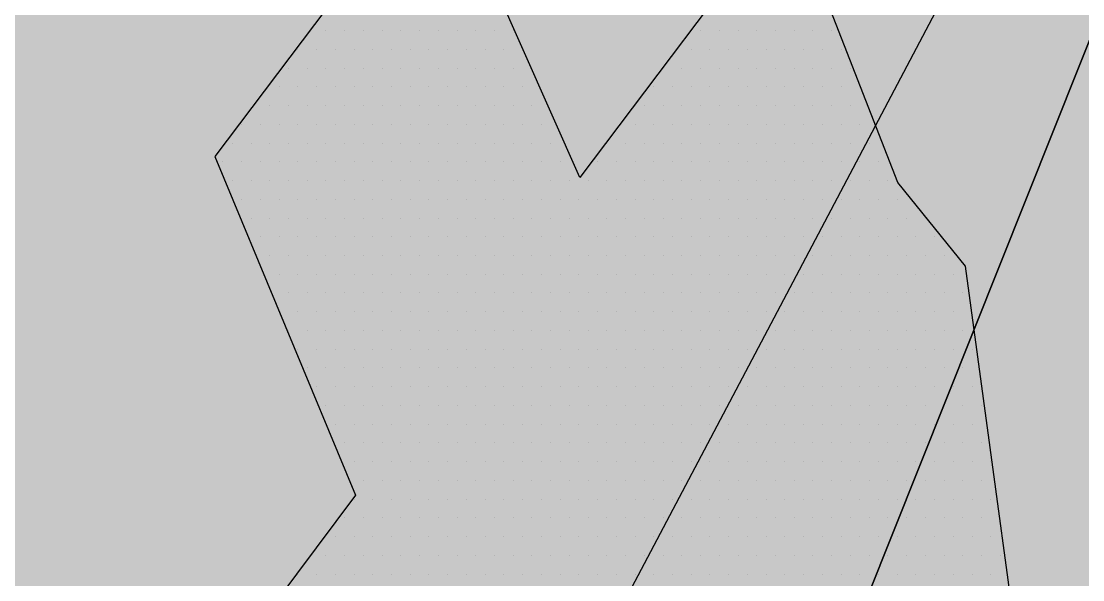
# Paper-space layout 'Layout1' of a CAD drawing. Extents: x -43 to 2298, y -18 to 768.
# Drawn here: x 140.317 to 143.436, y 267.128 to 268.768 of the extents above; entities that cross this region are included whole.
import ezdxf

# ---------------------------------------------------------------- set-up
doc = ezdxf.new("R2010")
doc.units = 0
doc.header["$LTSCALE"] = 2
doc.linetypes.add('CACHEX2', pattern=[0.75, 0.5, -0.25])
doc.layers.add('CARTOUCHE', color=7, linetype='Continuous')
doc.layers.add('LOGO', color=7, linetype='Continuous')

# ---------------------------------------------------------------- blocks, each defined once
blk = doc.blocks.new('A$C715108E3')
at = {"layer": 'LOGO', "color": 131}
for p, q in [((-8.035, -2.1393), (-8.035, -2.1393)), ((-7.9563, -2.1393), (-7.9563, -2.1393)), ((-7.8642, -2.1393), (-7.8642, -2.1393)), ((-7.7724, -2.1393), (-7.7724, -2.1393)), ((-7.6809, -2.1393), (-7.6809, -2.1393)), ((-7.5891, -2.1393), (-7.5891, -2.1393)), ((-7.4973, -2.1393), (-7.4973, -2.1393)), ((-7.4058, -2.1393), (-7.4058, -2.1393)), ((-7.314, -2.1393), (-7.314, -2.1393)), ((-7.2222, -2.1393), (-7.2222, -2.1393)), ((-7.1307, -2.1393), (-7.1307, -2.1393)), ((-7.0389, -2.1393), (-7.0389, -2.1393)), ((-6.1708, -2.1393), (-6.1708, -2.1393)), ((-6.1213, -2.1393), (-6.1213, -2.1393)), ((-6.0296, -2.1393), (-6.0296, -2.1393)), ((-5.9376, -2.1393), (-5.9376, -2.1393)), ((-5.8464, -2.1393), (-5.8464, -2.1393)), ((-5.7543, -2.1393), (-5.7543, -2.1393)), ((-5.6625, -2.1393), (-5.6625, -2.1393)), ((-5.571, -2.1393), (-5.571, -2.1393)), ((-5.4792, -2.1393), (-5.4792, -2.1393)), ((-8.1041, -2.2308), (-8.1041, -2.2308)), ((-8.0938, -2.2308), (-8.0938, -2.2308)), ((-8.0018, -2.2308), (-8.0018, -2.2308)), ((-7.91, -2.2308), (-7.91, -2.2308)), ((-7.8185, -2.2308), (-7.8185, -2.2308)), ((-7.7267, -2.2308), (-7.7267, -2.2308)), ((-7.635, -2.2308), (-7.635, -2.2308)), ((-7.5434, -2.2308), (-7.5434, -2.2308)), ((-7.4515, -2.2308), (-7.4515, -2.2308)), ((-7.3597, -2.2308), (-7.3597, -2.2308)), ((-7.2683, -2.2308), (-7.2683, -2.2308)), ((-7.1764, -2.2308), (-7.1764, -2.2308)), ((-7.0846, -2.2308), (-7.0846, -2.2308)), ((-6.9928, -2.2308), (-6.9928, -2.2308)), ((-6.2401, -2.2308), (-6.2401, -2.2308)), ((-6.1672, -2.2308), (-6.1672, -2.2308)), ((-6.0757, -2.2308), (-6.0757, -2.2308)), ((-5.9841, -2.2308), (-5.9841, -2.2308)), ((-5.8921, -2.2308), (-5.8921, -2.2308)), ((-5.8001, -2.2308), (-5.8001, -2.2308)), ((-5.7088, -2.2308), (-5.7088, -2.2308)), ((-5.6168, -2.2308), (-5.6168, -2.2308)), ((-5.5249, -2.2308), (-5.5249, -2.2308)), ((-5.4335, -2.2308), (-5.4335, -2.2308)), ((-8.1737, -2.3232), (-8.1737, -2.3232)), ((-8.1395, -2.3232), (-8.1395, -2.3232)), ((-8.0475, -2.3232), (-8.0475, -2.3232)), ((-7.9563, -2.3232), (-7.9563, -2.3232)), ((-7.8642, -2.3232), (-7.8642, -2.3232)), ((-7.7724, -2.3232), (-7.7724, -2.3232)), ((-7.6809, -2.3232), (-7.6809, -2.3232)), ((-7.5891, -2.3232), (-7.5891, -2.3232)), ((-7.4973, -2.3232), (-7.4973, -2.3232)), ((-7.4058, -2.3232), (-7.4058, -2.3232)), ((-7.314, -2.3232), (-7.314, -2.3232)), ((-7.2222, -2.3232), (-7.2222, -2.3232)), ((-7.1307, -2.3232), (-7.1307, -2.3232)), ((-7.0389, -2.3232), (-7.0389, -2.3232)), ((-6.3096, -2.3232), (-6.3096, -2.3232)), ((-6.305, -2.3232), (-6.305, -2.3232)), ((-6.2133, -2.3232), (-6.2133, -2.3232)), ((-6.1213, -2.3232), (-6.1213, -2.3232)), ((-6.0296, -2.3232), (-6.0296, -2.3232)), ((-5.9376, -2.3232), (-5.9376, -2.3232)), ((-5.8464, -2.3232), (-5.8464, -2.3232)), ((-5.7543, -2.3232), (-5.7543, -2.3232)), ((-5.6625, -2.3232), (-5.6625, -2.3232)), ((-5.571, -2.3232), (-5.571, -2.3232)), ((-5.4792, -2.3232), (-5.4792, -2.3232)), ((-5.3874, -2.3232), (-5.3874, -2.3232)), ((-8.2428, -2.4144), (-8.2428, -2.4144)), ((-8.1851, -2.4144), (-8.1851, -2.4144)), ((-8.0938, -2.4144), (-8.0938, -2.4144)), ((-8.0018, -2.4144), (-8.0018, -2.4144)), ((-7.91, -2.4144), (-7.91, -2.4144)), ((-7.8185, -2.4144), (-7.8185, -2.4144)), ((-7.7267, -2.4144), (-7.7267, -2.4144)), ((-7.635, -2.4144), (-7.635, -2.4144)), ((-7.5434, -2.4144), (-7.5434, -2.4144)), ((-7.4515, -2.4144), (-7.4515, -2.4144)), ((-7.3597, -2.4144), (-7.3597, -2.4144)), ((-7.2683, -2.4144), (-7.2683, -2.4144)), ((-7.1764, -2.4144), (-7.1764, -2.4144)), ((-7.0846, -2.4144), (-7.0846, -2.4144)), ((-6.9928, -2.4144), (-6.9928, -2.4144)), ((-6.3788, -2.4144), (-6.3788, -2.4144)), ((-6.3509, -2.4144), (-6.3509, -2.4144)), ((-6.2589, -2.4144), (-6.2589, -2.4144)), ((-6.1672, -2.4144), (-6.1672, -2.4144)), ((-6.0757, -2.4144), (-6.0757, -2.4144)), ((-5.9841, -2.4144), (-5.9841, -2.4144)), ((-5.8921, -2.4144), (-5.8921, -2.4144)), ((-5.8001, -2.4144), (-5.8001, -2.4144)), ((-5.7088, -2.4144), (-5.7088, -2.4144)), ((-5.6168, -2.4144), (-5.6168, -2.4144)), ((-5.5249, -2.4144), (-5.5249, -2.4144)), ((-5.4335, -2.4144), (-5.4335, -2.4144)), ((-5.3417, -2.4144), (-5.3417, -2.4144)), ((-8.3118, -2.507), (-8.3118, -2.507)), ((-8.2316, -2.507), (-8.2316, -2.507)), ((-8.1395, -2.507), (-8.1395, -2.507)), ((-8.0475, -2.507), (-8.0475, -2.507)), ((-7.9563, -2.507), (-7.9563, -2.507)), ((-7.8642, -2.507), (-7.8642, -2.507)), ((-7.7724, -2.507), (-7.7724, -2.507)), ((-7.6809, -2.507), (-7.6809, -2.507)), ((-7.5891, -2.507), (-7.5891, -2.507)), ((-7.4973, -2.507), (-7.4973, -2.507)), ((-7.4058, -2.507), (-7.4058, -2.507)), ((-7.314, -2.507), (-7.314, -2.507)), ((-7.2222, -2.507), (-7.2222, -2.507)), ((-7.1307, -2.507), (-7.1307, -2.507)), ((-7.0389, -2.507), (-7.0389, -2.507)), ((-6.947, -2.507), (-6.947, -2.507)), ((-6.4485, -2.507), (-6.4485, -2.507)), ((-6.3966, -2.507), (-6.3966, -2.507)), ((-6.305, -2.507), (-6.305, -2.507)), ((-6.2133, -2.507), (-6.2133, -2.507)), ((-6.1213, -2.507), (-6.1213, -2.507)), ((-6.0296, -2.507), (-6.0296, -2.507)), ((-5.9376, -2.507), (-5.9376, -2.507)), ((-5.8464, -2.507), (-5.8464, -2.507)), ((-5.7543, -2.507), (-5.7543, -2.507)), ((-5.6625, -2.507), (-5.6625, -2.507)), ((-5.571, -2.507), (-5.571, -2.507)), ((-5.4792, -2.507), (-5.4792, -2.507)), ((-5.3874, -2.507), (-5.3874, -2.507)), ((-8.3815, -2.5983), (-8.3815, -2.5983)), ((-8.3691, -2.5983), (-8.3691, -2.5983)), ((-8.2771, -2.5983), (-8.2771, -2.5983)), ((-8.1851, -2.5983), (-8.1851, -2.5983)), ((-8.0938, -2.5983), (-8.0938, -2.5983)), ((-8.0018, -2.5983), (-8.0018, -2.5983)), ((-7.91, -2.5983), (-7.91, -2.5983)), ((-7.8185, -2.5983), (-7.8185, -2.5983)), ((-7.7267, -2.5983), (-7.7267, -2.5983)), ((-7.635, -2.5983), (-7.635, -2.5983)), ((-7.5434, -2.5983), (-7.5434, -2.5983)), ((-7.4515, -2.5983), (-7.4515, -2.5983)), ((-7.3597, -2.5983), (-7.3597, -2.5983)), ((-7.2683, -2.5983), (-7.2683, -2.5983)), ((-7.1764, -2.5983), (-7.1764, -2.5983)), ((-7.0846, -2.5983), (-7.0846, -2.5983)), ((-6.9928, -2.5983), (-6.9928, -2.5983)), ((-6.9013, -2.5983), (-6.9013, -2.5983)), ((-6.5173, -2.5983), (-6.5173, -2.5983)), ((-6.4421, -2.5983), (-6.4421, -2.5983)), ((-6.3509, -2.5983), (-6.3509, -2.5983)), ((-6.2589, -2.5983), (-6.2589, -2.5983)), ((-6.1672, -2.5983), (-6.1672, -2.5983)), ((-6.0757, -2.5983), (-6.0757, -2.5983)), ((-5.9841, -2.5983), (-5.9841, -2.5983)), ((-5.8921, -2.5983), (-5.8921, -2.5983)), ((-5.8001, -2.5983), (-5.8001, -2.5983)), ((-5.7088, -2.5983), (-5.7088, -2.5983)), ((-5.6168, -2.5983), (-5.6168, -2.5983)), ((-5.5249, -2.5983), (-5.5249, -2.5983)), ((-5.4335, -2.5983), (-5.4335, -2.5983)), ((-5.3417, -2.5983), (-5.3417, -2.5983)), ((-8.4506, -2.6898), (-8.4506, -2.6898)), ((-8.4149, -2.6898), (-8.4149, -2.6898)), ((-8.3228, -2.6898), (-8.3228, -2.6898)), ((-8.2316, -2.6898), (-8.2316, -2.6898)), ((-8.1395, -2.6898), (-8.1395, -2.6898)), ((-8.0475, -2.6898), (-8.0475, -2.6898)), ((-7.9563, -2.6898), (-7.9563, -2.6898)), ((-7.8642, -2.6898), (-7.8642, -2.6898)), ((-7.7724, -2.6898), (-7.7724, -2.6898)), ((-7.6809, -2.6898), (-7.6809, -2.6898)), ((-7.5891, -2.6898), (-7.5891, -2.6898)), ((-7.4973, -2.6898), (-7.4973, -2.6898)), ((-7.4058, -2.6898), (-7.4058, -2.6898)), ((-7.314, -2.6898), (-7.314, -2.6898)), ((-7.2222, -2.6898), (-7.2222, -2.6898)), ((-7.1307, -2.6898), (-7.1307, -2.6898)), ((-7.0389, -2.6898), (-7.0389, -2.6898)), ((-6.947, -2.6898), (-6.947, -2.6898)), ((-6.855, -2.6898), (-6.855, -2.6898)), ((-6.5864, -2.6898), (-6.5864, -2.6898)), ((-6.5799, -2.6898), (-6.5799, -2.6898)), ((-6.4886, -2.6898), (-6.4886, -2.6898)), ((-6.3966, -2.6898), (-6.3966, -2.6898)), ((-6.305, -2.6898), (-6.305, -2.6898)), ((-6.2133, -2.6898), (-6.2133, -2.6898)), ((-6.1213, -2.6898), (-6.1213, -2.6898)), ((-6.0296, -2.6898), (-6.0296, -2.6898)), ((-5.9376, -2.6898), (-5.9376, -2.6898)), ((-5.8464, -2.6898), (-5.8464, -2.6898)), ((-5.7543, -2.6898), (-5.7543, -2.6898)), ((-5.6625, -2.6898), (-5.6625, -2.6898)), ((-5.571, -2.6898), (-5.571, -2.6898)), ((-5.4792, -2.6898), (-5.4792, -2.6898)), ((-5.3874, -2.6898), (-5.3874, -2.6898)), ((-5.2959, -2.6898), (-5.2959, -2.6898)), ((-8.4898, -2.782), (-8.4898, -2.782)), ((-8.461, -2.782), (-8.461, -2.782)), ((-8.3691, -2.782), (-8.3691, -2.782)), ((-8.2771, -2.782), (-8.2771, -2.782)), ((-8.1851, -2.782), (-8.1851, -2.782)), ((-8.0938, -2.782), (-8.0938, -2.782)), ((-8.0018, -2.782), (-8.0018, -2.782)), ((-7.91, -2.782), (-7.91, -2.782)), ((-7.8185, -2.782), (-7.8185, -2.782)), ((-7.7267, -2.782), (-7.7267, -2.782)), ((-7.635, -2.782), (-7.635, -2.782)), ((-7.5434, -2.782), (-7.5434, -2.782)), ((-7.4515, -2.782), (-7.4515, -2.782)), ((-7.3597, -2.782), (-7.3597, -2.782)), ((-7.2683, -2.782), (-7.2683, -2.782)), ((-7.1764, -2.782), (-7.1764, -2.782)), ((-7.0846, -2.782), (-7.0846, -2.782)), ((-6.9928, -2.782), (-6.9928, -2.782)), ((-6.9013, -2.782), (-6.9013, -2.782)), ((-6.8095, -2.782), (-6.8095, -2.782)), ((-6.6562, -2.782), (-6.6562, -2.782)), ((-6.6262, -2.782), (-6.6262, -2.782)), ((-6.5342, -2.782), (-6.5342, -2.782)), ((-6.4421, -2.782), (-6.4421, -2.782)), ((-6.3509, -2.782), (-6.3509, -2.782)), ((-6.2589, -2.782), (-6.2589, -2.782)), ((-6.1672, -2.782), (-6.1672, -2.782)), ((-6.0757, -2.782), (-6.0757, -2.782)), ((-5.9841, -2.782), (-5.9841, -2.782)), ((-5.8921, -2.782), (-5.8921, -2.782)), ((-5.8001, -2.782), (-5.8001, -2.782)), ((-5.7088, -2.782), (-5.7088, -2.782)), ((-5.6168, -2.782), (-5.6168, -2.782)), ((-5.5249, -2.782), (-5.5249, -2.782)), ((-5.4335, -2.782), (-5.4335, -2.782)), ((-5.3417, -2.782), (-5.3417, -2.782)), ((-5.2498, -2.782), (-5.2498, -2.782)), ((-8.4518, -2.8734), (-8.4518, -2.8734)), ((-8.4149, -2.8734), (-8.4149, -2.8734)), ((-8.3228, -2.8734), (-8.3228, -2.8734)), ((-8.2316, -2.8734), (-8.2316, -2.8734)), ((-8.1395, -2.8734), (-8.1395, -2.8734)), ((-8.0475, -2.8734), (-8.0475, -2.8734)), ((-7.9563, -2.8734), (-7.9563, -2.8734)), ((-7.8642, -2.8734), (-7.8642, -2.8734)), ((-7.7724, -2.8734), (-7.7724, -2.8734)), ((-7.6809, -2.8734), (-7.6809, -2.8734)), ((-7.5891, -2.8734), (-7.5891, -2.8734)), ((-7.4973, -2.8734), (-7.4973, -2.8734)), ((-7.4058, -2.8734), (-7.4058, -2.8734)), ((-7.314, -2.8734), (-7.314, -2.8734)), ((-7.2222, -2.8734), (-7.2222, -2.8734)), ((-7.1307, -2.8734), (-7.1307, -2.8734)), ((-7.0389, -2.8734), (-7.0389, -2.8734)), ((-6.947, -2.8734), (-6.947, -2.8734)), ((-6.855, -2.8734), (-6.855, -2.8734)), ((-6.7637, -2.8734), (-6.7637, -2.8734)), ((-6.6719, -2.8734), (-6.6719, -2.8734)), ((-6.5799, -2.8734), (-6.5799, -2.8734)), ((-6.4886, -2.8734), (-6.4886, -2.8734)), ((-6.3966, -2.8734), (-6.3966, -2.8734)), ((-6.305, -2.8734), (-6.305, -2.8734)), ((-6.2133, -2.8734), (-6.2133, -2.8734)), ((-6.1213, -2.8734), (-6.1213, -2.8734)), ((-6.0296, -2.8734), (-6.0296, -2.8734)), ((-5.9376, -2.8734), (-5.9376, -2.8734)), ((-5.8464, -2.8734), (-5.8464, -2.8734)), ((-5.7543, -2.8734), (-5.7543, -2.8734)), ((-5.6625, -2.8734), (-5.6625, -2.8734)), ((-5.571, -2.8734), (-5.571, -2.8734)), ((-5.4792, -2.8734), (-5.4792, -2.8734)), ((-5.3874, -2.8734), (-5.3874, -2.8734)), ((-5.2959, -2.8734), (-5.2959, -2.8734)), ((-5.2041, -2.8734), (-5.2041, -2.8734)), ((-8.4135, -2.9649), (-8.4135, -2.9649)), ((-8.3691, -2.9649), (-8.3691, -2.9649)), ((-8.2771, -2.9649), (-8.2771, -2.9649)), ((-8.1851, -2.9649), (-8.1851, -2.9649)), ((-8.0938, -2.9649), (-8.0938, -2.9649)), ((-8.0018, -2.9649), (-8.0018, -2.9649)), ((-7.91, -2.9649), (-7.91, -2.9649)), ((-7.8185, -2.9649), (-7.8185, -2.9649)), ((-7.7267, -2.9649), (-7.7267, -2.9649)), ((-7.635, -2.9649), (-7.635, -2.9649)), ((-7.5434, -2.9649), (-7.5434, -2.9649)), ((-7.4515, -2.9649), (-7.4515, -2.9649)), ((-7.3597, -2.9649), (-7.3597, -2.9649)), ((-7.2683, -2.9649), (-7.2683, -2.9649)), ((-7.1764, -2.9649), (-7.1764, -2.9649)), ((-7.0846, -2.9649), (-7.0846, -2.9649)), ((-6.9928, -2.9649), (-6.9928, -2.9649)), ((-6.9013, -2.9649), (-6.9013, -2.9649)), ((-6.8095, -2.9649), (-6.8095, -2.9649)), ((-6.7175, -2.9649), (-6.7175, -2.9649)), ((-6.6262, -2.9649), (-6.6262, -2.9649)), ((-6.5342, -2.9649), (-6.5342, -2.9649)), ((-6.4421, -2.9649), (-6.4421, -2.9649)), ((-6.3509, -2.9649), (-6.3509, -2.9649)), ((-6.2589, -2.9649), (-6.2589, -2.9649)), ((-6.1672, -2.9649), (-6.1672, -2.9649)), ((-6.0757, -2.9649), (-6.0757, -2.9649)), ((-5.9841, -2.9649), (-5.9841, -2.9649)), ((-5.8921, -2.9649), (-5.8921, -2.9649)), ((-5.8001, -2.9649), (-5.8001, -2.9649)), ((-5.7088, -2.9649), (-5.7088, -2.9649)), ((-5.6168, -2.9649), (-5.6168, -2.9649)), ((-5.5249, -2.9649), (-5.5249, -2.9649)), ((-5.4335, -2.9649), (-5.4335, -2.9649)), ((-5.3417, -2.9649), (-5.3417, -2.9649)), ((-5.2498, -2.9649), (-5.2498, -2.9649)), ((-5.1584, -2.9649), (-5.1584, -2.9649)), ((-8.3755, -3.0571), (-8.3755, -3.0571)), ((-8.3228, -3.0571), (-8.3228, -3.0571)), ((-8.2316, -3.0571), (-8.2316, -3.0571)), ((-8.1395, -3.0571), (-8.1395, -3.0571)), ((-8.0475, -3.0571), (-8.0475, -3.0571)), ((-7.9563, -3.0571), (-7.9563, -3.0571)), ((-7.8642, -3.0571), (-7.8642, -3.0571)), ((-7.7724, -3.0571), (-7.7724, -3.0571)), ((-7.6809, -3.0571), (-7.6809, -3.0571)), ((-7.5891, -3.0571), (-7.5891, -3.0571)), ((-7.4973, -3.0571), (-7.4973, -3.0571)), ((-7.4058, -3.0571), (-7.4058, -3.0571)), ((-7.314, -3.0571), (-7.314, -3.0571)), ((-7.2222, -3.0571), (-7.2222, -3.0571)), ((-7.1307, -3.0571), (-7.1307, -3.0571)), ((-7.0389, -3.0571), (-7.0389, -3.0571)), ((-6.947, -3.0571), (-6.947, -3.0571)), ((-6.855, -3.0571), (-6.855, -3.0571)), ((-6.7637, -3.0571), (-6.7637, -3.0571)), ((-6.6719, -3.0571), (-6.6719, -3.0571)), ((-6.5799, -3.0571), (-6.5799, -3.0571)), ((-6.4886, -3.0571), (-6.4886, -3.0571)), ((-6.3966, -3.0571), (-6.3966, -3.0571)), ((-6.305, -3.0571), (-6.305, -3.0571)), ((-6.2133, -3.0571), (-6.2133, -3.0571)), ((-6.1213, -3.0571), (-6.1213, -3.0571)), ((-6.0296, -3.0571), (-6.0296, -3.0571)), ((-5.9376, -3.0571), (-5.9376, -3.0571)), ((-5.8464, -3.0571), (-5.8464, -3.0571)), ((-5.7543, -3.0571), (-5.7543, -3.0571)), ((-5.6625, -3.0571), (-5.6625, -3.0571)), ((-5.571, -3.0571), (-5.571, -3.0571)), ((-5.4792, -3.0571), (-5.4792, -3.0571)), ((-5.3874, -3.0571), (-5.3874, -3.0571)), ((-5.2959, -3.0571), (-5.2959, -3.0571)), ((-5.2041, -3.0571), (-5.2041, -3.0571)), ((-5.1121, -3.0571), (-5.1121, -3.0571)), ((-5.0208, -3.0571), (-5.0208, -3.0571)), ((-8.3369, -3.1485), (-8.3369, -3.1485)), ((-8.2771, -3.1485), (-8.2771, -3.1485)), ((-8.1851, -3.1485), (-8.1851, -3.1485)), ((-8.0938, -3.1485), (-8.0938, -3.1485)), ((-8.0018, -3.1485), (-8.0018, -3.1485)), ((-7.91, -3.1485), (-7.91, -3.1485)), ((-7.8185, -3.1485), (-7.8185, -3.1485)), ((-7.7267, -3.1485), (-7.7267, -3.1485)), ((-7.635, -3.1485), (-7.635, -3.1485)), ((-7.5434, -3.1485), (-7.5434, -3.1485)), ((-7.4515, -3.1485), (-7.4515, -3.1485)), ((-7.3597, -3.1485), (-7.3597, -3.1485)), ((-7.2683, -3.1485), (-7.2683, -3.1485)), ((-7.1764, -3.1485), (-7.1764, -3.1485)), ((-7.0846, -3.1485), (-7.0846, -3.1485)), ((-6.9928, -3.1485), (-6.9928, -3.1485)), ((-6.9013, -3.1485), (-6.9013, -3.1485)), ((-6.8095, -3.1485), (-6.8095, -3.1485)), ((-6.7175, -3.1485), (-6.7175, -3.1485)), ((-6.6262, -3.1485), (-6.6262, -3.1485)), ((-6.5342, -3.1485), (-6.5342, -3.1485)), ((-6.4421, -3.1485), (-6.4421, -3.1485)), ((-6.3509, -3.1485), (-6.3509, -3.1485)), ((-6.2589, -3.1485), (-6.2589, -3.1485)), ((-6.1672, -3.1485), (-6.1672, -3.1485)), ((-6.0757, -3.1485), (-6.0757, -3.1485)), ((-5.9841, -3.1485), (-5.9841, -3.1485)), ((-5.8921, -3.1485), (-5.8921, -3.1485)), ((-5.8001, -3.1485), (-5.8001, -3.1485)), ((-5.7088, -3.1485), (-5.7088, -3.1485)), ((-5.6168, -3.1485), (-5.6168, -3.1485)), ((-5.5249, -3.1485), (-5.5249, -3.1485)), ((-5.4335, -3.1485), (-5.4335, -3.1485)), ((-5.3417, -3.1485), (-5.3417, -3.1485)), ((-5.2498, -3.1485), (-5.2498, -3.1485)), ((-5.1584, -3.1485), (-5.1584, -3.1485)), ((-5.0665, -3.1485), (-5.0665, -3.1485)), ((-4.9745, -3.1485), (-4.9745, -3.1485)), ((-8.2988, -3.24), (-8.2988, -3.24)), ((-8.2316, -3.24), (-8.2316, -3.24)), ((-8.1395, -3.24), (-8.1395, -3.24)), ((-8.0475, -3.24), (-8.0475, -3.24)), ((-7.9563, -3.24), (-7.9563, -3.24)), ((-7.8642, -3.24), (-7.8642, -3.24)), ((-7.7724, -3.24), (-7.7724, -3.24)), ((-7.6809, -3.24), (-7.6809, -3.24)), ((-7.5891, -3.24), (-7.5891, -3.24)), ((-7.4973, -3.24), (-7.4973, -3.24)), ((-7.4058, -3.24), (-7.4058, -3.24)), ((-7.314, -3.24), (-7.314, -3.24)), ((-7.2222, -3.24), (-7.2222, -3.24)), ((-7.1307, -3.24), (-7.1307, -3.24)), ((-7.0389, -3.24), (-7.0389, -3.24)), ((-6.947, -3.24), (-6.947, -3.24)), ((-6.855, -3.24), (-6.855, -3.24)), ((-6.7637, -3.24), (-6.7637, -3.24)), ((-6.6719, -3.24), (-6.6719, -3.24)), ((-6.5799, -3.24), (-6.5799, -3.24)), ((-6.4886, -3.24), (-6.4886, -3.24)), ((-6.3966, -3.24), (-6.3966, -3.24)), ((-6.305, -3.24), (-6.305, -3.24)), ((-6.2133, -3.24), (-6.2133, -3.24)), ((-6.1213, -3.24), (-6.1213, -3.24)), ((-6.0296, -3.24), (-6.0296, -3.24)), ((-5.9376, -3.24), (-5.9376, -3.24)), ((-5.8464, -3.24), (-5.8464, -3.24)), ((-5.7543, -3.24), (-5.7543, -3.24)), ((-5.6625, -3.24), (-5.6625, -3.24)), ((-5.571, -3.24), (-5.571, -3.24)), ((-5.4792, -3.24), (-5.4792, -3.24)), ((-5.3874, -3.24), (-5.3874, -3.24)), ((-5.2959, -3.24), (-5.2959, -3.24)), ((-5.2041, -3.24), (-5.2041, -3.24)), ((-5.1121, -3.24), (-5.1121, -3.24)), ((-5.0208, -3.24), (-5.0208, -3.24)), ((-4.929, -3.24), (-4.929, -3.24)), ((-8.2608, -3.3324), (-8.2608, -3.3324)), ((-8.1851, -3.3324), (-8.1851, -3.3324)), ((-8.0938, -3.3324), (-8.0938, -3.3324)), ((-8.0018, -3.3324), (-8.0018, -3.3324)), ((-7.91, -3.3324), (-7.91, -3.3324)), ((-7.8185, -3.3324), (-7.8185, -3.3324)), ((-7.7267, -3.3324), (-7.7267, -3.3324)), ((-7.635, -3.3324), (-7.635, -3.3324)), ((-7.5434, -3.3324), (-7.5434, -3.3324)), ((-7.4515, -3.3324), (-7.4515, -3.3324)), ((-7.3597, -3.3324), (-7.3597, -3.3324)), ((-7.2683, -3.3324), (-7.2683, -3.3324)), ((-7.1764, -3.3324), (-7.1764, -3.3324)), ((-7.0846, -3.3324), (-7.0846, -3.3324)), ((-6.9928, -3.3324), (-6.9928, -3.3324)), ((-6.9013, -3.3324), (-6.9013, -3.3324)), ((-6.8095, -3.3324), (-6.8095, -3.3324)), ((-6.7175, -3.3324), (-6.7175, -3.3324)), ((-6.6262, -3.3324), (-6.6262, -3.3324)), ((-6.5342, -3.3324), (-6.5342, -3.3324)), ((-6.4421, -3.3324), (-6.4421, -3.3324)), ((-6.3509, -3.3324), (-6.3509, -3.3324)), ((-6.2589, -3.3324), (-6.2589, -3.3324)), ((-6.1672, -3.3324), (-6.1672, -3.3324)), ((-6.0757, -3.3324), (-6.0757, -3.3324)), ((-5.9841, -3.3324), (-5.9841, -3.3324)), ((-5.8921, -3.3324), (-5.8921, -3.3324)), ((-5.8001, -3.3324), (-5.8001, -3.3324)), ((-5.7088, -3.3324), (-5.7088, -3.3324)), ((-5.6168, -3.3324), (-5.6168, -3.3324)), ((-5.5249, -3.3324), (-5.5249, -3.3324)), ((-5.4335, -3.3324), (-5.4335, -3.3324)), ((-5.3417, -3.3324), (-5.3417, -3.3324)), ((-5.2498, -3.3324), (-5.2498, -3.3324)), ((-5.1584, -3.3324), (-5.1584, -3.3324)), ((-5.0665, -3.3324), (-5.0665, -3.3324)), ((-4.9745, -3.3324), (-4.9745, -3.3324)), ((-4.8829, -3.3324), (-4.8829, -3.3324)), ((-8.2229, -3.4237), (-8.2229, -3.4237)), ((-8.1395, -3.4237), (-8.1395, -3.4237)), ((-8.0475, -3.4237), (-8.0475, -3.4237)), ((-7.9563, -3.4237), (-7.9563, -3.4237)), ((-7.8642, -3.4237), (-7.8642, -3.4237)), ((-7.7724, -3.4237), (-7.7724, -3.4237)), ((-7.6809, -3.4237), (-7.6809, -3.4237)), ((-7.5891, -3.4237), (-7.5891, -3.4237)), ((-7.4973, -3.4237), (-7.4973, -3.4237)), ((-7.4058, -3.4237), (-7.4058, -3.4237)), ((-7.314, -3.4237), (-7.314, -3.4237)), ((-7.2222, -3.4237), (-7.2222, -3.4237)), ((-7.1307, -3.4237), (-7.1307, -3.4237)), ((-7.0389, -3.4237), (-7.0389, -3.4237)), ((-6.947, -3.4237), (-6.947, -3.4237)), ((-6.855, -3.4237), (-6.855, -3.4237)), ((-6.7637, -3.4237), (-6.7637, -3.4237)), ((-6.6719, -3.4237), (-6.6719, -3.4237)), ((-6.5799, -3.4237), (-6.5799, -3.4237)), ((-6.4886, -3.4237), (-6.4886, -3.4237)), ((-6.3966, -3.4237), (-6.3966, -3.4237)), ((-6.305, -3.4237), (-6.305, -3.4237)), ((-6.2133, -3.4237), (-6.2133, -3.4237)), ((-6.1213, -3.4237), (-6.1213, -3.4237)), ((-6.0296, -3.4237), (-6.0296, -3.4237)), ((-5.9376, -3.4237), (-5.9376, -3.4237)), ((-5.8464, -3.4237), (-5.8464, -3.4237)), ((-5.7543, -3.4237), (-5.7543, -3.4237)), ((-5.6625, -3.4237), (-5.6625, -3.4237)), ((-5.571, -3.4237), (-5.571, -3.4237)), ((-5.4792, -3.4237), (-5.4792, -3.4237)), ((-5.3874, -3.4237), (-5.3874, -3.4237)), ((-5.2959, -3.4237), (-5.2959, -3.4237)), ((-5.2041, -3.4237), (-5.2041, -3.4237)), ((-5.1121, -3.4237), (-5.1121, -3.4237)), ((-5.0208, -3.4237), (-5.0208, -3.4237)), ((-4.929, -3.4237), (-4.929, -3.4237)), ((-4.8369, -3.4237), (-4.8369, -3.4237)), ((-8.1847, -3.5153), (-8.1847, -3.5153)), ((-8.0938, -3.5153), (-8.0938, -3.5153)), ((-8.0018, -3.5153), (-8.0018, -3.5153)), ((-7.91, -3.5153), (-7.91, -3.5153)), ((-7.8185, -3.5153), (-7.8185, -3.5153)), ((-7.7267, -3.5153), (-7.7267, -3.5153)), ((-7.635, -3.5153), (-7.635, -3.5153)), ((-7.5434, -3.5153), (-7.5434, -3.5153)), ((-7.4515, -3.5153), (-7.4515, -3.5153)), ((-7.3597, -3.5153), (-7.3597, -3.5153)), ((-7.2683, -3.5153), (-7.2683, -3.5153)), ((-7.1764, -3.5153), (-7.1764, -3.5153)), ((-7.0846, -3.5153), (-7.0846, -3.5153)), ((-6.9928, -3.5153), (-6.9928, -3.5153)), ((-6.9013, -3.5153), (-6.9013, -3.5153)), ((-6.8095, -3.5153), (-6.8095, -3.5153)), ((-6.7175, -3.5153), (-6.7175, -3.5153)), ((-6.6262, -3.5153), (-6.6262, -3.5153)), ((-6.5342, -3.5153), (-6.5342, -3.5153)), ((-6.4421, -3.5153), (-6.4421, -3.5153)), ((-6.3509, -3.5153), (-6.3509, -3.5153)), ((-6.2589, -3.5153), (-6.2589, -3.5153)), ((-6.1672, -3.5153), (-6.1672, -3.5153)), ((-6.0757, -3.5153), (-6.0757, -3.5153)), ((-5.9841, -3.5153), (-5.9841, -3.5153)), ((-5.8921, -3.5153), (-5.8921, -3.5153)), ((-5.8001, -3.5153), (-5.8001, -3.5153)), ((-5.7088, -3.5153), (-5.7088, -3.5153)), ((-5.6168, -3.5153), (-5.6168, -3.5153)), ((-5.5249, -3.5153), (-5.5249, -3.5153)), ((-5.4335, -3.5153), (-5.4335, -3.5153)), ((-5.3417, -3.5153), (-5.3417, -3.5153)), ((-5.2498, -3.5153), (-5.2498, -3.5153)), ((-5.1584, -3.5153), (-5.1584, -3.5153)), ((-5.0665, -3.5153), (-5.0665, -3.5153)), ((-4.9745, -3.5153), (-4.9745, -3.5153)), ((-4.8829, -3.5153), (-4.8829, -3.5153)), ((-8.1465, -3.6077), (-8.1465, -3.6077)), ((-8.1395, -3.6077), (-8.1395, -3.6077)), ((-8.0475, -3.6077), (-8.0475, -3.6077)), ((-7.9563, -3.6077), (-7.9563, -3.6077)), ((-7.8642, -3.6077), (-7.8642, -3.6077)), ((-7.7724, -3.6077), (-7.7724, -3.6077)), ((-7.6809, -3.6077), (-7.6809, -3.6077)), ((-7.5891, -3.6077), (-7.5891, -3.6077)), ((-7.4973, -3.6077), (-7.4973, -3.6077)), ((-7.4058, -3.6077), (-7.4058, -3.6077)), ((-7.314, -3.6077), (-7.314, -3.6077)), ((-7.2222, -3.6077), (-7.2222, -3.6077)), ((-7.1307, -3.6077), (-7.1307, -3.6077)), ((-7.0389, -3.6077), (-7.0389, -3.6077)), ((-6.947, -3.6077), (-6.947, -3.6077)), ((-6.855, -3.6077), (-6.855, -3.6077)), ((-6.7637, -3.6077), (-6.7637, -3.6077)), ((-6.6719, -3.6077), (-6.6719, -3.6077)), ((-6.5799, -3.6077), (-6.5799, -3.6077)), ((-6.4886, -3.6077), (-6.4886, -3.6077)), ((-6.3966, -3.6077), (-6.3966, -3.6077)), ((-6.305, -3.6077), (-6.305, -3.6077)), ((-6.2133, -3.6077), (-6.2133, -3.6077)), ((-6.1213, -3.6077), (-6.1213, -3.6077)), ((-6.0296, -3.6077), (-6.0296, -3.6077)), ((-5.9376, -3.6077), (-5.9376, -3.6077)), ((-5.8464, -3.6077), (-5.8464, -3.6077)), ((-5.7543, -3.6077), (-5.7543, -3.6077)), ((-5.6625, -3.6077), (-5.6625, -3.6077)), ((-5.571, -3.6077), (-5.571, -3.6077)), ((-5.4792, -3.6077), (-5.4792, -3.6077)), ((-5.3874, -3.6077), (-5.3874, -3.6077)), ((-5.2959, -3.6077), (-5.2959, -3.6077)), ((-5.2041, -3.6077), (-5.2041, -3.6077)), ((-5.1121, -3.6077), (-5.1121, -3.6077)), ((-5.0208, -3.6077), (-5.0208, -3.6077)), ((-4.929, -3.6077), (-4.929, -3.6077)), ((-4.8369, -3.6077), (-4.8369, -3.6077)), ((-8.1084, -3.699), (-8.1084, -3.699)), ((-8.0938, -3.699), (-8.0938, -3.699)), ((-8.0018, -3.699), (-8.0018, -3.699)), ((-7.91, -3.699), (-7.91, -3.699)), ((-7.8185, -3.699), (-7.8185, -3.699)), ((-7.7267, -3.699), (-7.7267, -3.699)), ((-7.635, -3.699), (-7.635, -3.699)), ((-7.5434, -3.699), (-7.5434, -3.699)), ((-7.4515, -3.699), (-7.4515, -3.699)), ((-7.3597, -3.699), (-7.3597, -3.699)), ((-7.2683, -3.699), (-7.2683, -3.699)), ((-7.1764, -3.699), (-7.1764, -3.699)), ((-7.0846, -3.699), (-7.0846, -3.699)), ((-6.9928, -3.699), (-6.9928, -3.699)), ((-6.9013, -3.699), (-6.9013, -3.699)), ((-6.8095, -3.699), (-6.8095, -3.699)), ((-6.7175, -3.699), (-6.7175, -3.699)), ((-6.6262, -3.699), (-6.6262, -3.699)), ((-6.5342, -3.699), (-6.5342, -3.699)), ((-6.4421, -3.699), (-6.4421, -3.699)), ((-6.3509, -3.699), (-6.3509, -3.699)), ((-6.2589, -3.699), (-6.2589, -3.699)), ((-6.1672, -3.699), (-6.1672, -3.699)), ((-6.0757, -3.699), (-6.0757, -3.699)), ((-5.9841, -3.699), (-5.9841, -3.699)), ((-5.8921, -3.699), (-5.8921, -3.699)), ((-5.8001, -3.699), (-5.8001, -3.699)), ((-5.7088, -3.699), (-5.7088, -3.699)), ((-5.6168, -3.699), (-5.6168, -3.699)), ((-5.5249, -3.699), (-5.5249, -3.699)), ((-5.4335, -3.699), (-5.4335, -3.699)), ((-5.3417, -3.699), (-5.3417, -3.699)), ((-5.2498, -3.699), (-5.2498, -3.699)), ((-5.1584, -3.699), (-5.1584, -3.699)), ((-5.0665, -3.699), (-5.0665, -3.699)), ((-4.9745, -3.699), (-4.9745, -3.699)), ((-4.8829, -3.699), (-4.8829, -3.699)), ((-4.7912, -3.699), (-4.7912, -3.699)), ((-8.0704, -3.7904), (-8.0704, -3.7904)), ((-8.0475, -3.7904), (-8.0475, -3.7904)), ((-7.9563, -3.7904), (-7.9563, -3.7904)), ((-7.8642, -3.7904), (-7.8642, -3.7904)), ((-7.7724, -3.7904), (-7.7724, -3.7904)), ((-7.6809, -3.7904), (-7.6809, -3.7904)), ((-7.5891, -3.7904), (-7.5891, -3.7904)), ((-7.4973, -3.7904), (-7.4973, -3.7904)), ((-7.4058, -3.7904), (-7.4058, -3.7904)), ((-7.314, -3.7904), (-7.314, -3.7904)), ((-7.2222, -3.7904), (-7.2222, -3.7904)), ((-7.1307, -3.7904), (-7.1307, -3.7904)), ((-7.0389, -3.7904), (-7.0389, -3.7904)), ((-6.947, -3.7904), (-6.947, -3.7904)), ((-6.855, -3.7904), (-6.855, -3.7904)), ((-6.7637, -3.7904), (-6.7637, -3.7904)), ((-6.6719, -3.7904), (-6.6719, -3.7904)), ((-6.5799, -3.7904), (-6.5799, -3.7904)), ((-6.4886, -3.7904), (-6.4886, -3.7904)), ((-6.3966, -3.7904), (-6.3966, -3.7904)), ((-6.305, -3.7904), (-6.305, -3.7904)), ((-6.2133, -3.7904), (-6.2133, -3.7904)), ((-6.1213, -3.7904), (-6.1213, -3.7904)), ((-6.0296, -3.7904), (-6.0296, -3.7904)), ((-5.9376, -3.7904), (-5.9376, -3.7904)), ((-5.8464, -3.7904), (-5.8464, -3.7904)), ((-5.7543, -3.7904), (-5.7543, -3.7904)), ((-5.6625, -3.7904), (-5.6625, -3.7904)), ((-5.571, -3.7904), (-5.571, -3.7904)), ((-5.4792, -3.7904), (-5.4792, -3.7904)), ((-5.3874, -3.7904), (-5.3874, -3.7904)), ((-5.2959, -3.7904), (-5.2959, -3.7904)), ((-5.2041, -3.7904), (-5.2041, -3.7904)), ((-5.1121, -3.7904), (-5.1121, -3.7904)), ((-5.0208, -3.7904), (-5.0208, -3.7904)), ((-4.929, -3.7904), (-4.929, -3.7904)), ((-4.8369, -3.7904), (-4.8369, -3.7904)), ((-8.0325, -3.8826), (-8.0325, -3.8826)), ((-8.0018, -3.8826), (-8.0018, -3.8826)), ((-7.91, -3.8826), (-7.91, -3.8826)), ((-7.8185, -3.8826), (-7.8185, -3.8826)), ((-7.7267, -3.8826), (-7.7267, -3.8826)), ((-7.635, -3.8826), (-7.635, -3.8826)), ((-7.5434, -3.8826), (-7.5434, -3.8826)), ((-7.4515, -3.8826), (-7.4515, -3.8826)), ((-7.3597, -3.8826), (-7.3597, -3.8826)), ((-7.2683, -3.8826), (-7.2683, -3.8826)), ((-7.1764, -3.8826), (-7.1764, -3.8826)), ((-7.0846, -3.8826), (-7.0846, -3.8826)), ((-6.9928, -3.8826), (-6.9928, -3.8826)), ((-6.9013, -3.8826), (-6.9013, -3.8826)), ((-6.8095, -3.8826), (-6.8095, -3.8826)), ((-6.7175, -3.8826), (-6.7175, -3.8826)), ((-6.6262, -3.8826), (-6.6262, -3.8826)), ((-6.5342, -3.8826), (-6.5342, -3.8826)), ((-6.4421, -3.8826), (-6.4421, -3.8826)), ((-6.3509, -3.8826), (-6.3509, -3.8826)), ((-6.2589, -3.8826), (-6.2589, -3.8826)), ((-6.1672, -3.8826), (-6.1672, -3.8826)), ((-6.0757, -3.8826), (-6.0757, -3.8826)), ((-5.9841, -3.8826), (-5.9841, -3.8826)), ((-5.8921, -3.8826), (-5.8921, -3.8826)), ((-5.8001, -3.8826), (-5.8001, -3.8826)), ((-5.7088, -3.8826), (-5.7088, -3.8826)), ((-5.6168, -3.8826), (-5.6168, -3.8826)), ((-5.5249, -3.8826), (-5.5249, -3.8826)), ((-5.4335, -3.8826), (-5.4335, -3.8826)), ((-5.3417, -3.8826), (-5.3417, -3.8826)), ((-5.2498, -3.8826), (-5.2498, -3.8826)), ((-5.1584, -3.8826), (-5.1584, -3.8826)), ((-5.0665, -3.8826), (-5.0665, -3.8826)), ((-4.9745, -3.8826), (-4.9745, -3.8826)), ((-4.8829, -3.8826), (-4.8829, -3.8826)), ((-4.7912, -3.8826), (-4.7912, -3.8826)), ((-7.9943, -3.9741), (-7.9943, -3.9741)), ((-7.9563, -3.9741), (-7.9563, -3.9741)), ((-7.8642, -3.9741), (-7.8642, -3.9741)), ((-7.7724, -3.9741), (-7.7724, -3.9741)), ((-7.6809, -3.9741), (-7.6809, -3.9741)), ((-7.5891, -3.9741), (-7.5891, -3.9741)), ((-7.4973, -3.9741), (-7.4973, -3.9741)), ((-7.4058, -3.9741), (-7.4058, -3.9741)), ((-7.314, -3.9741), (-7.314, -3.9741)), ((-7.2222, -3.9741), (-7.2222, -3.9741)), ((-7.1307, -3.9741), (-7.1307, -3.9741)), ((-7.0389, -3.9741), (-7.0389, -3.9741)), ((-6.947, -3.9741), (-6.947, -3.9741)), ((-6.855, -3.9741), (-6.855, -3.9741)), ((-6.7637, -3.9741), (-6.7637, -3.9741)), ((-6.6719, -3.9741), (-6.6719, -3.9741)), ((-6.5799, -3.9741), (-6.5799, -3.9741)), ((-6.4886, -3.9741), (-6.4886, -3.9741)), ((-6.3966, -3.9741), (-6.3966, -3.9741)), ((-6.305, -3.9741), (-6.305, -3.9741)), ((-6.2133, -3.9741), (-6.2133, -3.9741)), ((-6.1213, -3.9741), (-6.1213, -3.9741)), ((-6.0296, -3.9741), (-6.0296, -3.9741)), ((-5.9376, -3.9741), (-5.9376, -3.9741)), ((-5.8464, -3.9741), (-5.8464, -3.9741)), ((-5.7543, -3.9741), (-5.7543, -3.9741)), ((-5.6625, -3.9741), (-5.6625, -3.9741)), ((-5.571, -3.9741), (-5.571, -3.9741)), ((-5.4792, -3.9741), (-5.4792, -3.9741)), ((-5.3874, -3.9741), (-5.3874, -3.9741)), ((-5.2959, -3.9741), (-5.2959, -3.9741)), ((-5.2041, -3.9741), (-5.2041, -3.9741)), ((-5.1121, -3.9741), (-5.1121, -3.9741)), ((-5.0208, -3.9741), (-5.0208, -3.9741)), ((-4.929, -3.9741), (-4.929, -3.9741)), ((-4.8369, -3.9741), (-4.8369, -3.9741)), ((-4.7453, -3.9741), (-4.7453, -3.9741)), ((-7.9559, -4.0654), (-7.9559, -4.0654)), ((-7.91, -4.0654), (-7.91, -4.0654)), ((-7.8185, -4.0654), (-7.8185, -4.0654)), ((-7.7267, -4.0654), (-7.7267, -4.0654)), ((-7.635, -4.0654), (-7.635, -4.0654)), ((-7.5434, -4.0654), (-7.5434, -4.0654)), ((-7.4515, -4.0654), (-7.4515, -4.0654)), ((-7.3597, -4.0654), (-7.3597, -4.0654)), ((-7.2683, -4.0654), (-7.2683, -4.0654)), ((-7.1764, -4.0654), (-7.1764, -4.0654)), ((-7.0846, -4.0654), (-7.0846, -4.0654)), ((-6.9928, -4.0654), (-6.9928, -4.0654)), ((-6.9013, -4.0654), (-6.9013, -4.0654)), ((-6.8095, -4.0654), (-6.8095, -4.0654)), ((-6.7175, -4.0654), (-6.7175, -4.0654)), ((-6.6262, -4.0654), (-6.6262, -4.0654)), ((-6.5342, -4.0654), (-6.5342, -4.0654)), ((-6.4421, -4.0654), (-6.4421, -4.0654)), ((-6.3509, -4.0654), (-6.3509, -4.0654)), ((-6.2589, -4.0654), (-6.2589, -4.0654)), ((-6.1672, -4.0654), (-6.1672, -4.0654)), ((-6.0757, -4.0654), (-6.0757, -4.0654)), ((-5.9841, -4.0654), (-5.9841, -4.0654)), ((-5.8921, -4.0654), (-5.8921, -4.0654)), ((-5.8001, -4.0654), (-5.8001, -4.0654)), ((-5.7088, -4.0654), (-5.7088, -4.0654)), ((-5.6168, -4.0654), (-5.6168, -4.0654)), ((-5.5249, -4.0654), (-5.5249, -4.0654)), ((-5.4335, -4.0654), (-5.4335, -4.0654)), ((-5.3417, -4.0654), (-5.3417, -4.0654)), ((-5.2498, -4.0654), (-5.2498, -4.0654)), ((-5.1584, -4.0654), (-5.1584, -4.0654)), ((-5.0665, -4.0654), (-5.0665, -4.0654)), ((-4.9745, -4.0654), (-4.9745, -4.0654)), ((-4.8829, -4.0654), (-4.8829, -4.0654)), ((-4.7912, -4.0654), (-4.7912, -4.0654)), ((-7.9176, -4.1578), (-7.9176, -4.1578)), ((-7.8642, -4.1578), (-7.8642, -4.1578)), ((-7.7724, -4.1578), (-7.7724, -4.1578)), ((-7.6809, -4.1578), (-7.6809, -4.1578)), ((-7.5891, -4.1578), (-7.5891, -4.1578)), ((-7.4973, -4.1578), (-7.4973, -4.1578)), ((-7.4058, -4.1578), (-7.4058, -4.1578)), ((-7.314, -4.1578), (-7.314, -4.1578)), ((-7.2222, -4.1578), (-7.2222, -4.1578)), ((-7.1307, -4.1578), (-7.1307, -4.1578)), ((-7.0389, -4.1578), (-7.0389, -4.1578)), ((-6.947, -4.1578), (-6.947, -4.1578)), ((-6.855, -4.1578), (-6.855, -4.1578)), ((-6.7637, -4.1578), (-6.7637, -4.1578)), ((-6.6719, -4.1578), (-6.6719, -4.1578)), ((-6.5799, -4.1578), (-6.5799, -4.1578)), ((-6.4886, -4.1578), (-6.4886, -4.1578)), ((-6.3966, -4.1578), (-6.3966, -4.1578)), ((-6.305, -4.1578), (-6.305, -4.1578)), ((-6.2133, -4.1578), (-6.2133, -4.1578)), ((-6.1213, -4.1578), (-6.1213, -4.1578)), ((-6.0296, -4.1578), (-6.0296, -4.1578)), ((-5.9376, -4.1578), (-5.9376, -4.1578)), ((-5.8464, -4.1578), (-5.8464, -4.1578)), ((-5.7543, -4.1578), (-5.7543, -4.1578)), ((-5.6625, -4.1578), (-5.6625, -4.1578)), ((-5.571, -4.1578), (-5.571, -4.1578)), ((-5.4792, -4.1578), (-5.4792, -4.1578)), ((-5.3874, -4.1578), (-5.3874, -4.1578)), ((-5.2959, -4.1578), (-5.2959, -4.1578)), ((-5.2041, -4.1578), (-5.2041, -4.1578)), ((-5.1121, -4.1578), (-5.1121, -4.1578)), ((-5.0208, -4.1578), (-5.0208, -4.1578)), ((-4.929, -4.1578), (-4.929, -4.1578)), ((-4.8369, -4.1578), (-4.8369, -4.1578)), ((-4.7453, -4.1578), (-4.7453, -4.1578)), ((-7.8796, -4.2494), (-7.8796, -4.2494)), ((-7.8185, -4.2494), (-7.8185, -4.2494)), ((-7.7267, -4.2494), (-7.7267, -4.2494)), ((-7.635, -4.2494), (-7.635, -4.2494)), ((-7.5434, -4.2494), (-7.5434, -4.2494)), ((-7.4515, -4.2494), (-7.4515, -4.2494)), ((-7.3597, -4.2494), (-7.3597, -4.2494)), ((-7.2683, -4.2494), (-7.2683, -4.2494)), ((-7.1764, -4.2494), (-7.1764, -4.2494)), ((-7.0846, -4.2494), (-7.0846, -4.2494)), ((-6.9928, -4.2494), (-6.9928, -4.2494)), ((-6.9013, -4.2494), (-6.9013, -4.2494)), ((-6.8095, -4.2494), (-6.8095, -4.2494)), ((-6.7175, -4.2494), (-6.7175, -4.2494)), ((-6.6262, -4.2494), (-6.6262, -4.2494)), ((-6.5342, -4.2494), (-6.5342, -4.2494)), ((-6.4421, -4.2494), (-6.4421, -4.2494)), ((-6.3509, -4.2494), (-6.3509, -4.2494)), ((-6.2589, -4.2494), (-6.2589, -4.2494)), ((-6.1672, -4.2494), (-6.1672, -4.2494)), ((-6.0757, -4.2494), (-6.0757, -4.2494)), ((-5.9841, -4.2494), (-5.9841, -4.2494)), ((-5.8921, -4.2494), (-5.8921, -4.2494)), ((-5.8001, -4.2494), (-5.8001, -4.2494)), ((-5.7088, -4.2494), (-5.7088, -4.2494)), ((-5.6168, -4.2494), (-5.6168, -4.2494)), ((-5.5249, -4.2494), (-5.5249, -4.2494)), ((-5.4335, -4.2494), (-5.4335, -4.2494)), ((-5.3417, -4.2494), (-5.3417, -4.2494)), ((-5.2498, -4.2494), (-5.2498, -4.2494)), ((-5.1584, -4.2494), (-5.1584, -4.2494)), ((-5.0665, -4.2494), (-5.0665, -4.2494)), ((-4.9745, -4.2494), (-4.9745, -4.2494)), ((-4.8829, -4.2494), (-4.8829, -4.2494)), ((-4.7912, -4.2494), (-4.7912, -4.2494)), ((-4.6992, -4.2494), (-4.6992, -4.2494)), ((-7.8414, -4.3407), (-7.8414, -4.3407)), ((-7.7724, -4.3407), (-7.7724, -4.3407)), ((-7.6809, -4.3407), (-7.6809, -4.3407)), ((-7.5891, -4.3407), (-7.5891, -4.3407)), ((-7.4973, -4.3407), (-7.4973, -4.3407)), ((-7.4058, -4.3407), (-7.4058, -4.3407)), ((-7.314, -4.3407), (-7.314, -4.3407)), ((-7.2222, -4.3407), (-7.2222, -4.3407)), ((-7.1307, -4.3407), (-7.1307, -4.3407)), ((-7.0389, -4.3407), (-7.0389, -4.3407)), ((-6.947, -4.3407), (-6.947, -4.3407)), ((-6.855, -4.3407), (-6.855, -4.3407)), ((-6.7637, -4.3407), (-6.7637, -4.3407)), ((-6.6719, -4.3407), (-6.6719, -4.3407)), ((-6.5799, -4.3407), (-6.5799, -4.3407)), ((-6.4886, -4.3407), (-6.4886, -4.3407)), ((-6.3966, -4.3407), (-6.3966, -4.3407)), ((-6.305, -4.3407), (-6.305, -4.3407)), ((-6.2133, -4.3407), (-6.2133, -4.3407)), ((-6.1213, -4.3407), (-6.1213, -4.3407)), ((-6.0296, -4.3407), (-6.0296, -4.3407)), ((-5.9376, -4.3407), (-5.9376, -4.3407)), ((-5.8464, -4.3407), (-5.8464, -4.3407)), ((-5.7543, -4.3407), (-5.7543, -4.3407)), ((-5.6625, -4.3407), (-5.6625, -4.3407)), ((-5.571, -4.3407), (-5.571, -4.3407)), ((-5.4792, -4.3407), (-5.4792, -4.3407)), ((-5.3874, -4.3407), (-5.3874, -4.3407)), ((-5.2959, -4.3407), (-5.2959, -4.3407)), ((-5.2041, -4.3407), (-5.2041, -4.3407)), ((-5.1121, -4.3407), (-5.1121, -4.3407)), ((-5.0208, -4.3407), (-5.0208, -4.3407)), ((-4.929, -4.3407), (-4.929, -4.3407)), ((-4.8369, -4.3407), (-4.8369, -4.3407)), ((-4.7453, -4.3407), (-4.7453, -4.3407)), ((-7.8253, -4.4331), (-7.8253, -4.4331)), ((-7.8185, -4.4331), (-7.8185, -4.4331)), ((-7.7267, -4.4331), (-7.7267, -4.4331)), ((-7.635, -4.4331), (-7.635, -4.4331)), ((-7.5434, -4.4331), (-7.5434, -4.4331)), ((-7.4515, -4.4331), (-7.4515, -4.4331)), ((-7.3597, -4.4331), (-7.3597, -4.4331)), ((-7.2683, -4.4331), (-7.2683, -4.4331)), ((-7.1764, -4.4331), (-7.1764, -4.4331)), ((-7.0846, -4.4331), (-7.0846, -4.4331)), ((-6.9928, -4.4331), (-6.9928, -4.4331)), ((-6.9013, -4.4331), (-6.9013, -4.4331)), ((-6.8095, -4.4331), (-6.8095, -4.4331)), ((-6.7175, -4.4331), (-6.7175, -4.4331)), ((-6.6262, -4.4331), (-6.6262, -4.4331)), ((-6.5342, -4.4331), (-6.5342, -4.4331)), ((-6.4421, -4.4331), (-6.4421, -4.4331)), ((-6.3509, -4.4331), (-6.3509, -4.4331)), ((-6.2589, -4.4331), (-6.2589, -4.4331)), ((-6.1672, -4.4331), (-6.1672, -4.4331)), ((-6.0757, -4.4331), (-6.0757, -4.4331)), ((-5.9841, -4.4331), (-5.9841, -4.4331)), ((-5.8921, -4.4331), (-5.8921, -4.4331)), ((-5.8001, -4.4331), (-5.8001, -4.4331)), ((-5.7088, -4.4331), (-5.7088, -4.4331)), ((-5.6168, -4.4331), (-5.6168, -4.4331)), ((-5.5249, -4.4331), (-5.5249, -4.4331)), ((-5.4335, -4.4331), (-5.4335, -4.4331)), ((-5.3417, -4.4331), (-5.3417, -4.4331)), ((-5.2498, -4.4331), (-5.2498, -4.4331)), ((-5.1584, -4.4331), (-5.1584, -4.4331)), ((-5.0665, -4.4331), (-5.0665, -4.4331)), ((-4.9745, -4.4331), (-4.9745, -4.4331)), ((-4.8829, -4.4331), (-4.8829, -4.4331)), ((-4.7912, -4.4331), (-4.7912, -4.4331)), ((-4.6992, -4.4331), (-4.6992, -4.4331)), ((-7.8937, -4.5245), (-7.8937, -4.5245)), ((-7.8642, -4.5245), (-7.8642, -4.5245)), ((-7.7724, -4.5245), (-7.7724, -4.5245)), ((-7.6809, -4.5245), (-7.6809, -4.5245)), ((-7.5891, -4.5245), (-7.5891, -4.5245)), ((-7.4973, -4.5245), (-7.4973, -4.5245)), ((-7.4058, -4.5245), (-7.4058, -4.5245)), ((-7.314, -4.5245), (-7.314, -4.5245)), ((-7.2222, -4.5245), (-7.2222, -4.5245)), ((-7.1307, -4.5245), (-7.1307, -4.5245)), ((-7.0389, -4.5245), (-7.0389, -4.5245)), ((-6.947, -4.5245), (-6.947, -4.5245)), ((-6.855, -4.5245), (-6.855, -4.5245)), ((-6.7637, -4.5245), (-6.7637, -4.5245)), ((-6.6719, -4.5245), (-6.6719, -4.5245)), ((-6.5799, -4.5245), (-6.5799, -4.5245)), ((-6.4886, -4.5245), (-6.4886, -4.5245)), ((-6.3966, -4.5245), (-6.3966, -4.5245)), ((-6.305, -4.5245), (-6.305, -4.5245)), ((-6.2133, -4.5245), (-6.2133, -4.5245)), ((-6.1213, -4.5245), (-6.1213, -4.5245)), ((-6.0296, -4.5245), (-6.0296, -4.5245)), ((-5.9376, -4.5245), (-5.9376, -4.5245)), ((-5.8464, -4.5245), (-5.8464, -4.5245)), ((-5.7543, -4.5245), (-5.7543, -4.5245)), ((-5.6625, -4.5245), (-5.6625, -4.5245)), ((-5.571, -4.5245), (-5.571, -4.5245)), ((-5.4792, -4.5245), (-5.4792, -4.5245)), ((-5.3874, -4.5245), (-5.3874, -4.5245)), ((-5.2959, -4.5245), (-5.2959, -4.5245)), ((-5.2041, -4.5245), (-5.2041, -4.5245)), ((-5.1121, -4.5245), (-5.1121, -4.5245)), ((-5.0208, -4.5245), (-5.0208, -4.5245)), ((-4.929, -4.5245), (-4.929, -4.5245)), ((-4.8369, -4.5245), (-4.8369, -4.5245)), ((-4.7453, -4.5245), (-4.7453, -4.5245)), ((-7.9621, -4.6156), (-7.9621, -4.6156)), ((-7.91, -4.6156), (-7.91, -4.6156)), ((-7.8185, -4.6156), (-7.8185, -4.6156)), ((-7.7267, -4.6156), (-7.7267, -4.6156)), ((-7.635, -4.6156), (-7.635, -4.6156)), ((-7.5434, -4.6156), (-7.5434, -4.6156)), ((-7.4515, -4.6156), (-7.4515, -4.6156)), ((-7.3597, -4.6156), (-7.3597, -4.6156)), ((-7.2683, -4.6156), (-7.2683, -4.6156)), ((-7.1764, -4.6156), (-7.1764, -4.6156)), ((-7.0846, -4.6156), (-7.0846, -4.6156)), ((-6.9928, -4.6156), (-6.9928, -4.6156)), ((-6.9013, -4.6156), (-6.9013, -4.6156)), ((-6.8095, -4.6156), (-6.8095, -4.6156)), ((-6.7175, -4.6156), (-6.7175, -4.6156)), ((-6.6262, -4.6156), (-6.6262, -4.6156)), ((-6.5342, -4.6156), (-6.5342, -4.6156)), ((-6.4421, -4.6156), (-6.4421, -4.6156)), ((-6.3509, -4.6156), (-6.3509, -4.6156)), ((-6.2589, -4.6156), (-6.2589, -4.6156)), ((-6.1672, -4.6156), (-6.1672, -4.6156)), ((-6.0757, -4.6156), (-6.0757, -4.6156)), ((-5.9841, -4.6156), (-5.9841, -4.6156)), ((-5.8921, -4.6156), (-5.8921, -4.6156)), ((-5.8001, -4.6156), (-5.8001, -4.6156)), ((-5.7088, -4.6156), (-5.7088, -4.6156)), ((-5.6168, -4.6156), (-5.6168, -4.6156)), ((-5.5249, -4.6156), (-5.5249, -4.6156)), ((-5.4335, -4.6156), (-5.4335, -4.6156)), ((-5.3417, -4.6156), (-5.3417, -4.6156)), ((-5.2498, -4.6156), (-5.2498, -4.6156)), ((-5.1584, -4.6156), (-5.1584, -4.6156)), ((-5.0665, -4.6156), (-5.0665, -4.6156)), ((-4.9745, -4.6156), (-4.9745, -4.6156)), ((-4.8829, -4.6156), (-4.8829, -4.6156)), ((-4.7912, -4.6156), (-4.7912, -4.6156)), ((-4.6992, -4.6156), (-4.6992, -4.6156)), ((-8.031, -4.7082), (-8.031, -4.7082)), ((-7.9563, -4.7082), (-7.9563, -4.7082)), ((-7.8642, -4.7082), (-7.8642, -4.7082)), ((-7.7724, -4.7082), (-7.7724, -4.7082)), ((-7.6809, -4.7082), (-7.6809, -4.7082)), ((-7.5891, -4.7082), (-7.5891, -4.7082)), ((-7.4973, -4.7082), (-7.4973, -4.7082)), ((-7.4058, -4.7082), (-7.4058, -4.7082)), ((-7.314, -4.7082), (-7.314, -4.7082)), ((-7.2222, -4.7082), (-7.2222, -4.7082)), ((-7.1307, -4.7082), (-7.1307, -4.7082)), ((-7.0389, -4.7082), (-7.0389, -4.7082)), ((-6.947, -4.7082), (-6.947, -4.7082)), ((-6.855, -4.7082), (-6.855, -4.7082)), ((-6.7637, -4.7082), (-6.7637, -4.7082)), ((-6.6719, -4.7082), (-6.6719, -4.7082)), ((-6.5799, -4.7082), (-6.5799, -4.7082)), ((-6.4886, -4.7082), (-6.4886, -4.7082)), ((-6.3966, -4.7082), (-6.3966, -4.7082)), ((-6.305, -4.7082), (-6.305, -4.7082)), ((-6.2133, -4.7082), (-6.2133, -4.7082)), ((-6.1213, -4.7082), (-6.1213, -4.7082)), ((-6.0296, -4.7082), (-6.0296, -4.7082)), ((-5.9376, -4.7082), (-5.9376, -4.7082)), ((-5.8464, -4.7082), (-5.8464, -4.7082)), ((-5.7543, -4.7082), (-5.7543, -4.7082)), ((-5.6625, -4.7082), (-5.6625, -4.7082)), ((-5.571, -4.7082), (-5.571, -4.7082)), ((-5.4792, -4.7082), (-5.4792, -4.7082)), ((-5.3874, -4.7082), (-5.3874, -4.7082)), ((-5.2959, -4.7082), (-5.2959, -4.7082)), ((-5.2041, -4.7082), (-5.2041, -4.7082)), ((-5.1121, -4.7082), (-5.1121, -4.7082)), ((-5.0208, -4.7082), (-5.0208, -4.7082)), ((-4.929, -4.7082), (-4.929, -4.7082)), ((-4.8369, -4.7082), (-4.8369, -4.7082)), ((-4.7453, -4.7082), (-4.7453, -4.7082)), ((-4.6537, -4.7082), (-4.6537, -4.7082)), ((-8.0992, -4.7997), (-8.0992, -4.7997)), ((-8.0938, -4.7997), (-8.0938, -4.7997)), ((-8.0018, -4.7997), (-8.0018, -4.7997)), ((-7.91, -4.7997), (-7.91, -4.7997)), ((-7.8185, -4.7997), (-7.8185, -4.7997)), ((-7.7267, -4.7997), (-7.7267, -4.7997)), ((-7.635, -4.7997), (-7.635, -4.7997)), ((-7.5434, -4.7997), (-7.5434, -4.7997)), ((-7.4515, -4.7997), (-7.4515, -4.7997)), ((-7.3597, -4.7997), (-7.3597, -4.7997)), ((-7.2683, -4.7997), (-7.2683, -4.7997)), ((-7.1764, -4.7997), (-7.1764, -4.7997)), ((-7.0846, -4.7997), (-7.0846, -4.7997)), ((-6.9928, -4.7997), (-6.9928, -4.7997)), ((-6.9013, -4.7997), (-6.9013, -4.7997)), ((-6.8095, -4.7997), (-6.8095, -4.7997)), ((-6.7175, -4.7997), (-6.7175, -4.7997)), ((-6.6262, -4.7997), (-6.6262, -4.7997)), ((-6.5342, -4.7997), (-6.5342, -4.7997)), ((-6.4421, -4.7997), (-6.4421, -4.7997)), ((-6.3509, -4.7997), (-6.3509, -4.7997)), ((-6.2589, -4.7997), (-6.2589, -4.7997)), ((-6.1672, -4.7997), (-6.1672, -4.7997)), ((-6.0757, -4.7997), (-6.0757, -4.7997)), ((-5.9841, -4.7997), (-5.9841, -4.7997)), ((-5.8921, -4.7997), (-5.8921, -4.7997)), ((-5.8001, -4.7997), (-5.8001, -4.7997)), ((-5.7088, -4.7997), (-5.7088, -4.7997)), ((-5.6168, -4.7997), (-5.6168, -4.7997)), ((-5.5249, -4.7997), (-5.5249, -4.7997)), ((-5.4335, -4.7997), (-5.4335, -4.7997)), ((-5.3417, -4.7997), (-5.3417, -4.7997)), ((-5.2498, -4.7997), (-5.2498, -4.7997)), ((-5.1584, -4.7997), (-5.1584, -4.7997)), ((-5.0665, -4.7997), (-5.0665, -4.7997)), ((-4.9745, -4.7997), (-4.9745, -4.7997)), ((-4.8829, -4.7997), (-4.8829, -4.7997)), ((-4.7912, -4.7997), (-4.7912, -4.7997)), ((-4.6992, -4.7997), (-4.6992, -4.7997))]:
    blk.add_line(p, q, dxfattribs=at)
blk.add_lwpolyline([(3.9051, -3.7588), (-0.4601, -3.2749), (1.2763, -0.8417), (0, 0), (-1.7101, -2.322), (-3.5228, 1.6324), (-4.3907, 1.9382), (-5.4878, 2.0402), (-2.8588, -3.8274), (-4.4672, -5.9198), (-4.8244, -3.2921), (-5.1561, -2.8832), (-5.6923, -1.5053), (-6.7131, -2.8584), (-7.4026, -1.3018), (-8.4999, -2.7561), (-7.811, -4.4145), (-9.1641, -6.2255)], dxfattribs=at)
blk = doc.blocks.new('A$C581E6685')
at = {"layer": 'LOGO'}
for color, points in [(32, [(-39.8519, 24.2064), (-40.7961, 26.4077), (-33.3292, 40.5507)]), (40, [(-39.8519, 24.2064), (-33.3292, 40.5507), (-37.1498, 25.5201)])]:
    blk.add_hatch(color=color, dxfattribs=at).paths.add_polyline_path(points)
at = {"layer": 'LOGO', "color": 32}
blk.add_lwpolyline([(-39.8519, 24.2064), (-40.7961, 26.4077), (-33.3292, 40.5507)], close=True, dxfattribs=at)
at = {"layer": 'LOGO', "color": 40}
blk.add_lwpolyline([(-39.8519, 24.2064), (-33.3292, 40.5507), (-37.1498, 25.5201)], close=True, dxfattribs=at)
at = {"layer": 'LOGO', "color": 32, "linetype": 'CACHEX2', "ltscale": 1.5}
blk.add_ellipse((-38.0538, 23.8138), major_axis=(-19.0311, -3.534), ratio=0.590567, dxfattribs=at)
at = {"layer": 'LOGO', "color": 32}
blk.add_ellipse((-37.6144, 23.8499), major_axis=(-13.5768, -4.2839), ratio=0.791971, dxfattribs=at)
at = {"layer": 'CARTOUCHE'}
blk.add_blockref('A$C715108E3', (-31.6739, 36.3189), dxfattribs=at)

psp = doc.layouts.get("Layout1")

# ---------------------------------------------------------------- hatches: boundary and pattern name
at = {"layer": 'CARTOUCHE', "true_color": 0xffffff}
h = psp.add_hatch(color=7, dxfattribs=at)
h.dxf.hatch_style = 1
edge = h.paths.add_edge_path()
edge.add_spline(control_points=[(127.7197, 272.4748), (127.7197, 261.5837), (127.7197, 250.6925), (127.7197, 246.8525), (131.5597, 246.8525), (177.0989, 246.8525), (222.6382, 246.8525), (226.4782, 246.8525), (226.4782, 250.6925), (226.4782, 261.5837), (226.4782, 272.4748), (226.4782, 276.3148), (222.6382, 276.3148), (177.0989, 276.3148), (131.5597, 276.3148), (127.7197, 276.3148), (127.7197, 272.4748)], knot_values=[0, 0, 0, 1, 1, 2.570796, 2.570796, 3.570796, 3.570796, 5.141593, 5.141593, 6.141593, 6.141593, 7.712389, 7.712389, 8.712389, 8.712389, 10.283185, 10.283185, 10.283185], weights=[1, 1, 1, 0.707107, 1, 1, 1, 0.707107, 1, 1, 1, 0.707107, 1, 1, 1, 0.707107, 1], degree=2, periodic=0)

# ---------------------------------------------------------------- linework, layer by layer
at = {"layer": 'CARTOUCHE'}
psp.add_rational_spline([(127.7197, 272.4748), (127.7197, 261.5837), (127.7197, 250.6925), (127.7197, 246.8525), (131.5597, 246.8525), (177.0989, 246.8525), (222.6382, 246.8525), (226.4782, 246.8525), (226.4782, 250.6925), (226.4782, 261.5837), (226.4782, 272.4748), (226.4782, 276.3148), (222.6382, 276.3148), (177.0989, 276.3148), (131.5597, 276.3148), (127.7197, 276.3148), (127.7197, 272.4748)], [1, 1, 1, 0.707106781187, 1, 1, 1, 0.707106781187, 1, 1, 1, 0.707106781187, 1, 1, 1, 0.707106781187, 1], degree=2, knots=[0, 0, 0, 1, 1, 2.570796, 2.570796, 3.570796, 3.570796, 5.141593, 5.141593, 6.141593, 6.141593, 7.712389, 7.712389, 8.712389, 8.712389, 10.283185, 10.283185, 10.283185], dxfattribs=at)

# ---------------------------------------------------------------- block references
at = {"layer": 'CARTOUCHE', "xscale": 0.6, "yscale": 0.6, "zscale": 0.6}
psp.add_blockref('A$C581E6685', (164.9904, 248.2331), dxfattribs=at)

doc.saveas('drawing.dxf')
